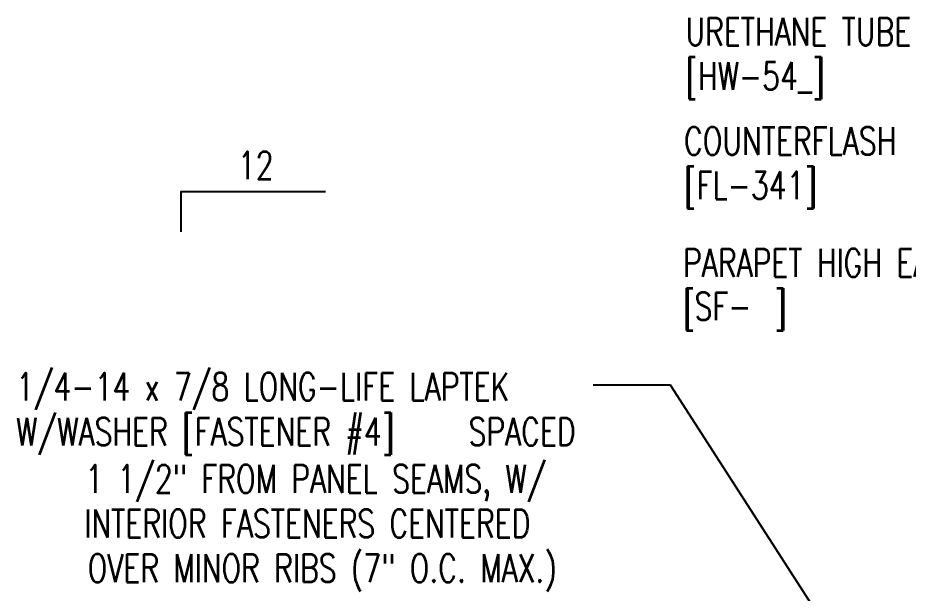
# Model space of a CAD drawing. Header units: inches. Extents: x -3.9 to 41.5, y 6.7 to 43.6.
# Drawn here: x 11.26 to 23.29, y 28.29 to 36.06 of the extents above; entities that cross this region are included whole.
import ezdxf
from ezdxf.enums import TextEntityAlignment as Align

# ---------------------------------------------------------------- set-up
doc = ezdxf.new("R2010")
doc.units = ezdxf.units.IN
doc.header["$MEASUREMENT"] = 0
for name, color, linetype in [('DIM', 7, 'Continuous'), ('MARK', 1, 'Continuous'), ('TEXT', 2, 'Continuous')]:
    doc.layers.add(name, color=color, linetype=linetype)
doc.styles.add('TEXT1', font='ROMANS.shx', dxfattribs={"width": 0.75, "height": 0.375})
doc.dimstyles.new('DETAIL$7', dxfattribs={"dimscale": 4, "dimtxt": 0.09375, "dimasz": 0.125, "dimexe": 0.0625, "dimexo": 0.125, "dimgap": 0.0625, "dimtad": 1, "dimdec": 4, "dimzin": 3, "dimdsep": 46, "dimlunit": 4, "dimtxsty": 'TEXT1', "dimblk": 'ARCHTICK', "dimcen": 0.0625, "dimclrd": 7, "dimclre": 7, "dimclrt": 2, "dimadec": 0, "dimazin": 0, "dimtfac": 0.59375, "dimtdec": 4, "dimtmove": 0, "dimatfit": 3, "dimfxl": 0, "dimfrac": 2, "dimtolj": 1, "dimtzin": 3, "dimarcsym": 0})

# ---------------------------------------------------------------- blocks, each defined once
blk = doc.blocks.new('slopl1')
at = {"layer": 'MARK', "color": 6}
blk.add_lwpolyline([(0, 0), (0, 0.1368), (0.4871, 0.1368)], dxfattribs=at)
at = {"layer": 'MARK', "color": 2, "style": 'TEXT1', "width": 0.75}
blk.add_text('12', height=0.09375, dxfattribs=at).set_placement((0.1909, 0.1779))
blk.add_attdef('SLOPL1', text='', height=0.0938, dxfattribs=at).set_placement((-0.0549, 0.0243), align=Align.RIGHT)
blk = doc.blocks.new('dsc-HW-54_')
at = {"layer": 'TEXT', "style": 'TEXT1', "width": 0.75}
for s, p in [('URETHANE TUBE SEALANT', (0, 0)), ('[HW-54_]', (0, -0.6))]:
    blk.add_text(s, height=0.375, dxfattribs=at).set_placement(p)
at = {"layer": 'TEXT', "style": 'TEXT1', "flags": 1}
for tag, p in [('COLOR', (0, -1.2)), ('CALC', (0, -1.2)), ('OPT1', (0, -1.2)), ('OPT2', (0, -1.2)), ('OPT3', (0, -1.2)), ('GAGE', (0, -1.2)), ('SHPLN', (0, -1.2)), ('PART', (0, -1.2)), ('DESCRIPTION', (0, -1.2)), ('MULTIPLE', (0, -1.2)), ('SPARE1', (0, -1.8)), ('SPARE2', (0, -1.8)), ('SPARE3', (0, -1.8)), ('SPARE4', (0, -1.8)), ('SPARE5', (0, -1.8)), ('SPARE6', (0, -1.8)), ('SPARE7', (0, -1.8)), ('SPARE8', (0, -1.8)), ('SPARE9', (0, -1.8)), ('SPARE10', (0, -1.8))]:
    blk.add_attdef(tag, p, '', height=0.375, dxfattribs=at)
blk = doc.blocks.new('dsc-FL-341')
at = {"layer": 'TEXT', "style": 'TEXT1', "width": 0.75}
for s, p in [('COUNTERFLASH', (0, 0)), ('[FL-341]', (0, -0.6))]:
    blk.add_text(s, height=0.375, dxfattribs=at).set_placement(p)
at = {"layer": 'TEXT', "style": 'TEXT1', "flags": 1}
for tag, p in [('COLOR', (0, -1.2)), ('CALC', (0, -1.2)), ('OPT1', (0, -1.2)), ('OPT2', (0, -1.2)), ('OPT3', (0, -1.2)), ('GAGE', (0, -1.2)), ('SHPLN', (0, -1.2)), ('PART', (0, -1.2)), ('DESCRIPTION', (0, -1.2)), ('MULTIPLE', (0, -1.2)), ('SPARE1', (0, -1.8)), ('SPARE2', (0, -1.8)), ('SPARE3', (0, -1.8)), ('SPARE4', (0, -1.8)), ('SPARE5', (0, -1.8)), ('SPARE6', (0, -1.8)), ('SPARE7', (0, -1.8)), ('SPARE8', (0, -1.8)), ('SPARE9', (0, -1.8)), ('SPARE10', (0, -1.8))]:
    blk.add_attdef(tag, p, '', height=0.375, dxfattribs=at)
blk = doc.blocks.new('dsc-SF-')
at = {"layer": 'TEXT', "style": 'TEXT1', "width": 0.75}
blk.add_text('[     ]', height=0.375, dxfattribs=at).set_placement((0, -0.6))
for tag, p in [('Description', (0, 0)), ('Part', (0.155, -0.588))]:
    blk.add_attdef(tag, p, '', height=0.375, dxfattribs=at)
at = {"layer": 'TEXT', "style": 'TEXT1', "flags": 1}
for tag, p in [('Multiple', (-0.017, -1.202)), ('Color', (0, -1.2)), ('Opt1', (0, -1.2)), ('Opt2', (0, -1.2)), ('Opt3', (0, -1.2)), ('Gage', (0, -1.2)), ('ShpLn', (0, -1.2)), ('Calc', (0.005, -1.195)), ('Spare1', (0, -1.8)), ('Spare2', (0, -1.8)), ('Spare3', (0, -1.8)), ('Spare4', (0, -1.8)), ('Spare5', (0, -1.8)), ('Spare6', (0, -1.8)), ('Spare7', (0, -1.8)), ('Spare8', (0, -1.8)), ('Spare9', (0, -1.8)), ('Spare10', (0, -1.8))]:
    blk.add_attdef(tag, p, '', height=0.375, dxfattribs=at)
blk = doc.blocks.new('FD-F4')
at = {"layer": 'TEXT', "style": 'TEXT1', "width": 0.75}
for s, p in [('1/4-14 x 7/8 LONG-LIFE LAPTEK', (0.0047, -0.0408)), ('W/WASHER [FASTENER #4]', (0.0047, -0.1926))]:
    blk.add_text(s, height=0.09375, dxfattribs=at).set_placement(p)
blk.add_attdef('(QUANTITY)', (1.4847, -0.1926), '', height=0.0938, dxfattribs=at)
at = {"layer": 'TEXT', "style": 'TEXT1', "flags": 1}
for tag, p in [('Color', (0.0624, -0.4349)), ('Calc', (0.0624, -0.4349)), ('Opt1', (0.0624, -0.4349)), ('Opt2', (0.0624, -0.4349)), ('Opt3', (0.0624, -0.4349)), ('Description', (0.0624, -0.4349)), ('Multiple', (0.0624, -0.4349)), ('Part', (0.0624, -0.4349)), ('Spare1', (0.0624, -0.6224)), ('Spare2', (0.0624, -0.6224)), ('Spare3', (0.0624, -0.6224)), ('Spare4', (0.0624, -0.6224)), ('Spare5', (0.0624, -0.6224)), ('Spare6', (0.0624, -0.6224)), ('Spare7', (0.0624, -0.6224)), ('Spare8', (0.0624, -0.6224)), ('Spare9', (0.0624, -0.6224)), ('Spare10', (0.0624, -0.6224))]:
    blk.add_attdef(tag, p, '', height=0.0938, dxfattribs=at)
blk = doc.blocks.new('_ArchTick')
at = {"color": 0, "linetype": 'ByBlock', "const_width": 0.15}
blk.add_lwpolyline([(-0.5, -0.5), (0.5, 0.5)], dxfattribs=at)

msp = doc.modelspace()

# ---------------------------------------------------------------- block references
for name, p in [('dsc-HW-54_', (20.28223, 35.68912)), ('dsc-FL-341', (20.26257, 34.21296))]:
    msp.add_blockref(name, p)
msp.add_blockref('dsc-SF-', (20.24925, 32.56598)).add_auto_attribs({'Part': 'SF-', 'Description': 'PARAPET HIGH EAVE TRIM'})
at = {"layer": 'MARK', "xscale": 4, "yscale": 4, "zscale": 4}
msp.add_blockref('slopl1', (13.47033, 33.17035), dxfattribs=at)
at = {"layer": 'TEXT', "xscale": 4, "yscale": 4, "zscale": 4}
msp.add_blockref('FD-F4', (11.21833, 31.05619), dxfattribs=at).add_auto_attribs({'(QUANTITY)': ' SPACED'})

# ---------------------------------------------------------------- texts
at = {"layer": 'TEXT', "style": 'TEXT1', "width": 0.75}
for s, p in [('1 1/2" FROM PANEL SEAMS, W/', (18.40353, 29.64715)), ('INTERIOR FASTENERS CENTERED ', (18.37919, 29.04349)), ('OVER MINOR RIBS (7" O.C. MAX.)', (18.54511, 28.43994))]:
    msp.add_text(s, height=0.375, dxfattribs=at).set_placement(p, align=Align.RIGHT)

# ---------------------------------------------------------------- leaders
at = {"layer": 'DIM'}
msp.add_leader([(24.09378, 24.87725), (20.07817, 31.09851), (19.03686, 31.09851)], dimstyle='DETAIL$7', dxfattribs=at)

doc.saveas('drawing.dxf')
